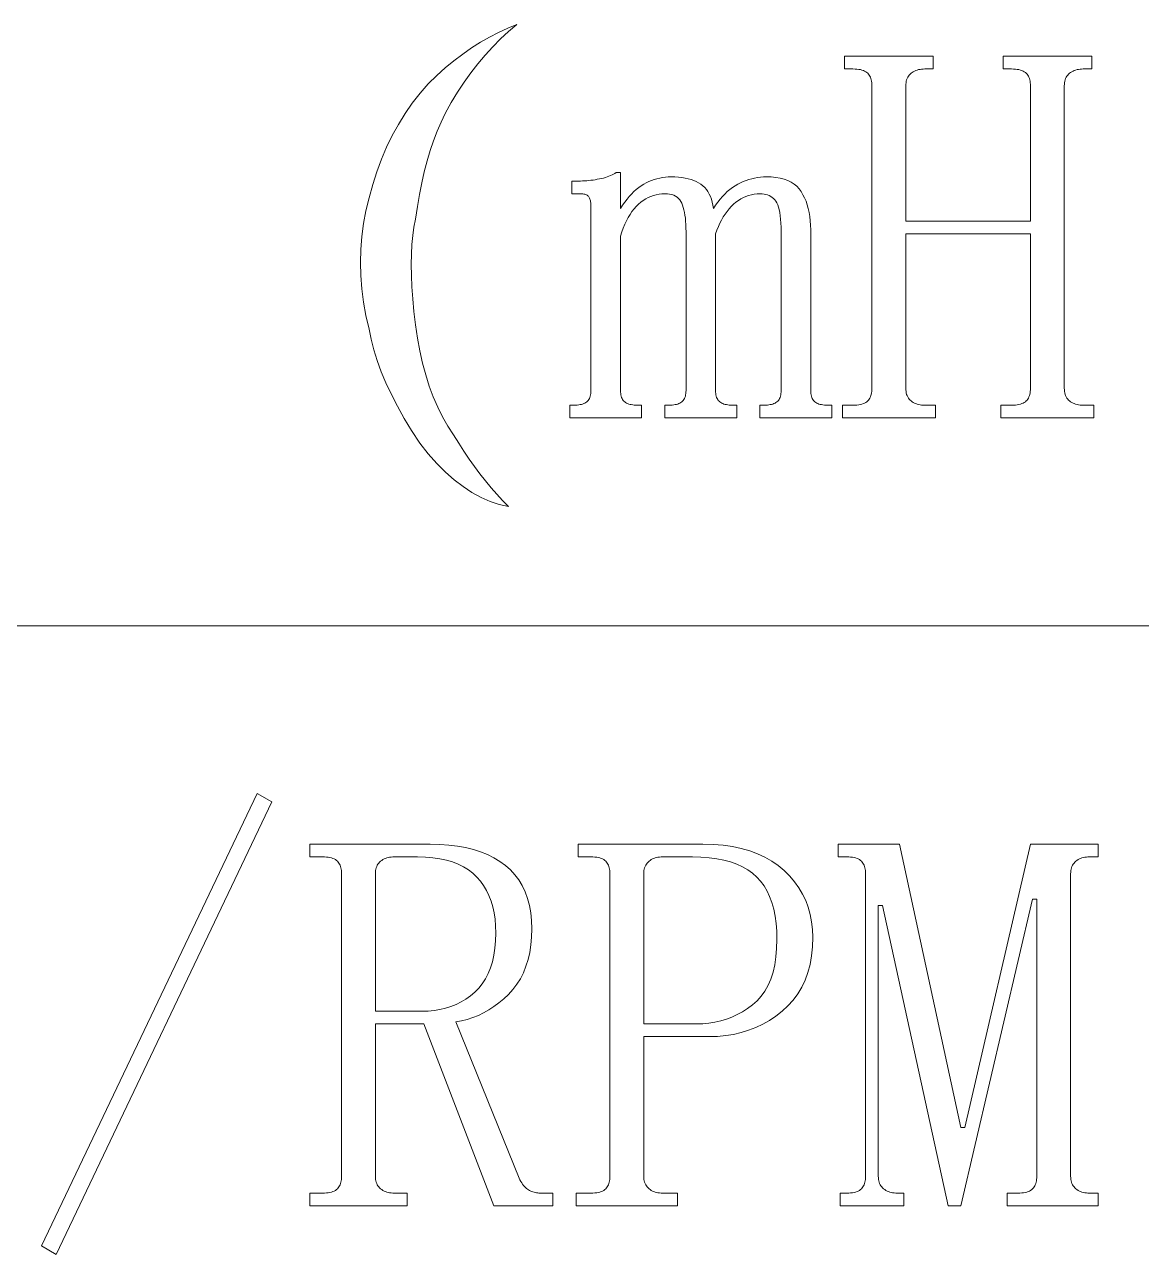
# Model space of a CAD drawing. Extents: x 1 to 297, y 1 to 210.
# Drawn here: x 149.607 to 154.137, y 43.182 to 48.168 of the extents above; entities that cross this region are included whole.
import ezdxf

# ---------------------------------------------------------------- set-up
doc = ezdxf.new("R2010")
doc.units = 0

msp = doc.modelspace()

# ---------------------------------------------------------------- linework, layer by layer
at = {"color": 7, "lineweight": 13}
msp.add_line((1.3055, 45.7306), (175.1082, 45.7306), dxfattribs=at)
for points in [[(151.6039, 48.1677), (151.5701, 48.1394), (151.5373, 48.1094), (151.5056, 48.0777), (151.4749, 48.0443), (151.4453, 48.0091), (151.4166, 47.9723), (151.3891, 47.9337), (151.3625, 47.8934), (151.3369, 47.8514), (151.3124, 47.8077), (151.2958, 47.7726), (151.2802, 47.7357), (151.2656, 47.6971), (151.2521, 47.6569), (151.2396, 47.6149), (151.2281, 47.5711), (151.2176, 47.5257), (151.2082, 47.4786), (151.1998, 47.4297), (151.1924, 47.3791), (151.1862, 47.3471), (151.1814, 47.3126), (151.178, 47.2758), (151.176, 47.2365), (151.1753, 47.1949), (151.176, 47.1508), (151.178, 47.1043), (151.1814, 47.0555), (151.1862, 47.0042), (151.1924, 46.9506), (151.2001, 46.8967), (151.2096, 46.845), (151.2207, 46.7953), (151.2336, 46.7476), (151.2481, 46.702), (151.2644, 46.6585), (151.2824, 46.617), (151.3021, 46.5775), (151.3236, 46.5402), (151.3467, 46.5049), (151.3674, 46.4711), (151.3885, 46.4383), (151.41, 46.4066), (151.4317, 46.3759), (151.4538, 46.3463), (151.4763, 46.3177), (151.4991, 46.2901), (151.5222, 46.2635), (151.5457, 46.2379), (151.5696, 46.2134), (151.532, 46.2222), (151.4948, 46.2347), (151.458, 46.251), (151.4214, 46.271), (151.3853, 46.2949), (151.3495, 46.3225), (151.314, 46.3538), (151.2788, 46.389), (151.244, 46.4279), (151.2096, 46.4706), (151.1767, 46.5215), (151.1465, 46.5714), (151.119, 46.6202), (151.0944, 46.6681), (151.0724, 46.7149), (151.0532, 46.7606), (151.0368, 46.8054), (151.023, 46.8491), (151.0121, 46.8918), (151.0038, 46.9334), (150.9915, 46.9881), (150.9819, 47.0425), (150.9751, 47.0965), (150.9709, 47.1501), (150.9696, 47.2034), (150.9709, 47.2564), (150.9751, 47.309), (150.9819, 47.3613), (150.9915, 47.4133), (151.0038, 47.4649), (151.0186, 47.5189), (151.0354, 47.5711), (151.0542, 47.6217), (151.0752, 47.6706), (151.0981, 47.7177), (151.1232, 47.7631), (151.1503, 47.8069), (151.1794, 47.8489), (151.2106, 47.8891), (151.2439, 47.9277), (151.2783, 47.961), (151.3131, 47.9922), (151.3483, 48.0213), (151.3837, 48.0484), (151.4196, 48.0734), (151.4557, 48.0964), (151.4922, 48.1173), (151.5291, 48.1362), (151.5663, 48.153)], [(153.8239, 46.6934), (153.8241, 46.6867), (153.8247, 46.6804), (153.8258, 46.6744), (153.8273, 46.6687), (153.8292, 46.6634), (153.8316, 46.6585), (153.8344, 46.6538), (153.8376, 46.6495), (153.8412, 46.6456), (153.8453, 46.642), (153.8497, 46.6387), (153.8544, 46.6358), (153.8593, 46.6333), (153.8645, 46.631), (153.8699, 46.6291), (153.8756, 46.6276), (153.8816, 46.6264), (153.8878, 46.6255), (153.8943, 46.625), (153.901, 46.6249), (153.9438, 46.6249), (153.9438, 46.5734), (153.5667, 46.5734), (153.5667, 46.6249), (153.6096, 46.6249), (153.6179, 46.625), (153.6257, 46.6255), (153.633, 46.6264), (153.6397, 46.6276), (153.646, 46.6291), (153.6517, 46.631), (153.657, 46.6333), (153.6617, 46.6358), (153.6659, 46.6387), (153.6696, 46.642), (153.6728, 46.6456), (153.6757, 46.6495), (153.6783, 46.6538), (153.6805, 46.6585), (153.6824, 46.6634), (153.684, 46.6687), (153.6852, 46.6744), (153.686, 46.6804), (153.6865, 46.6867), (153.6867, 46.6934), (153.6867, 47.3191), (153.181, 47.3191), (153.181, 46.6934), (153.1812, 46.6867), (153.1819, 46.6804), (153.1829, 46.6744), (153.1844, 46.6687), (153.1863, 46.6634), (153.1887, 46.6585), (153.1915, 46.6538), (153.1947, 46.6495), (153.1983, 46.6456), (153.2024, 46.642), (153.2068, 46.6387), (153.2115, 46.6358), (153.2164, 46.6333), (153.2216, 46.631), (153.2271, 46.6291), (153.2328, 46.6276), (153.2387, 46.6264), (153.2449, 46.6255), (153.2514, 46.625), (153.2581, 46.6249), (153.301, 46.6249), (153.301, 46.5734), (152.9238, 46.5734), (152.9238, 46.6249), (152.9667, 46.6249), (152.975, 46.625), (152.9828, 46.6255), (152.9901, 46.6264), (152.9969, 46.6276), (153.0031, 46.6291), (153.0089, 46.631), (153.0141, 46.6333), (153.0188, 46.6358), (153.023, 46.6387), (153.0267, 46.642), (153.03, 46.6456), (153.0329, 46.6495), (153.0354, 46.6538), (153.0377, 46.6585), (153.0396, 46.6634), (153.0411, 46.6687), (153.0423, 46.6744), (153.0432, 46.6804), (153.0437, 46.6867), (153.0439, 46.6934), (153.0439, 47.9191), (153.0437, 47.9258), (153.0432, 47.9322), (153.0423, 47.9382), (153.0411, 47.9438), (153.0396, 47.9491), (153.0377, 47.9541), (153.0354, 47.9587), (153.0329, 47.963), (153.03, 47.967), (153.0267, 47.9706), (153.023, 47.9738), (153.0188, 47.9767), (153.0141, 47.9793), (153.0089, 47.9815), (153.0031, 47.9834), (152.9969, 47.985), (152.9901, 47.9862), (152.9828, 47.987), (152.975, 47.9875), (152.9667, 47.9877), (152.9324, 47.9877), (152.9324, 48.0391), (153.2924, 48.0391), (153.2924, 47.9877), (153.2581, 47.9877), (153.2514, 47.9875), (153.2449, 47.987), (153.2387, 47.9862), (153.2328, 47.985), (153.2271, 47.9834), (153.2216, 47.9815), (153.2164, 47.9793), (153.2115, 47.9767), (153.2068, 47.9738), (153.2024, 47.9706), (153.1983, 47.967), (153.1947, 47.963), (153.1915, 47.9587), (153.1887, 47.9541), (153.1863, 47.9491), (153.1844, 47.9438), (153.1829, 47.9382), (153.1819, 47.9322), (153.1812, 47.9258), (153.181, 47.9191), (153.181, 47.3706), (153.6867, 47.3706), (153.6867, 47.9191), (153.6865, 47.9258), (153.686, 47.9322), (153.6852, 47.9382), (153.684, 47.9438), (153.6824, 47.9491), (153.6805, 47.9541), (153.6783, 47.9587), (153.6757, 47.963), (153.6728, 47.967), (153.6696, 47.9706), (153.6659, 47.9738), (153.6617, 47.9767), (153.657, 47.9793), (153.6517, 47.9815), (153.646, 47.9834), (153.6397, 47.985), (153.633, 47.9862), (153.6257, 47.987), (153.6179, 47.9875), (153.6096, 47.9877), (153.5753, 47.9877), (153.5753, 48.0391), (153.9353, 48.0391), (153.9353, 47.9877), (153.901, 47.9877), (153.8943, 47.9875), (153.8878, 47.987), (153.8816, 47.9862), (153.8756, 47.985), (153.8699, 47.9834), (153.8645, 47.9815), (153.8593, 47.9793), (153.8544, 47.9767), (153.8497, 47.9738), (153.8453, 47.9706), (153.8412, 47.967), (153.8376, 47.963), (153.8344, 47.9587), (153.8316, 47.9541), (153.8292, 47.9491), (153.8273, 47.9438), (153.8258, 47.9382), (153.8247, 47.9322), (153.8241, 47.9258), (153.8239, 47.9191)], [(151.8524, 47.5334), (151.861, 47.5335), (151.8696, 47.5338), (151.8781, 47.5342), (151.8867, 47.5348), (151.8953, 47.5356), (151.9038, 47.5365), (151.9124, 47.5376), (151.921, 47.5389), (151.9296, 47.5404), (151.9381, 47.542), (151.9465, 47.5438), (151.9546, 47.5458), (151.9623, 47.5479), (151.9697, 47.5502), (151.9767, 47.5527), (151.9834, 47.5554), (151.9897, 47.5582), (151.9957, 47.5612), (152.0014, 47.5644), (152.0067, 47.5677), (152.0238, 47.5677), (152.0238, 47.422), (152.0325, 47.4353), (152.0413, 47.4479), (152.0503, 47.4597), (152.0595, 47.4707), (152.0688, 47.4809), (152.0784, 47.4904), (152.088, 47.4991), (152.0979, 47.507), (152.1079, 47.5142), (152.1181, 47.5206), (152.1285, 47.5263), (152.1391, 47.5314), (152.1498, 47.5359), (152.1606, 47.5398), (152.1717, 47.5431), (152.1829, 47.5458), (152.1943, 47.5479), (152.2059, 47.5494), (152.2177, 47.5503), (152.2296, 47.5506), (152.2446, 47.5503), (152.259, 47.5494), (152.2728, 47.5479), (152.2858, 47.5458), (152.2981, 47.5431), (152.3098, 47.5398), (152.3208, 47.5359), (152.3311, 47.5314), (152.3407, 47.5263), (152.3496, 47.5206), (152.3578, 47.5142), (152.3653, 47.507), (152.3722, 47.4991), (152.3784, 47.4904), (152.3839, 47.4809), (152.3886, 47.4707), (152.3928, 47.4597), (152.3962, 47.4479), (152.3989, 47.4353), (152.401, 47.422), (152.4097, 47.4353), (152.4186, 47.4479), (152.4279, 47.4597), (152.4373, 47.4707), (152.4471, 47.4809), (152.457, 47.4904), (152.4673, 47.4991), (152.4778, 47.507), (152.4886, 47.5142), (152.4996, 47.5206), (152.5107, 47.5263), (152.522, 47.5314), (152.5334, 47.5359), (152.5448, 47.5398), (152.5564, 47.5431), (152.568, 47.5458), (152.5797, 47.5479), (152.5914, 47.5494), (152.6033, 47.5503), (152.6153, 47.5506), (152.6352, 47.55), (152.6538, 47.5482), (152.6712, 47.5452), (152.6873, 47.541), (152.7021, 47.5356), (152.7156, 47.529), (152.7278, 47.5212), (152.7387, 47.5122), (152.7484, 47.502), (152.7567, 47.4906), (152.764, 47.4782), (152.7706, 47.4652), (152.7764, 47.4515), (152.7814, 47.4371), (152.7856, 47.422), (152.7891, 47.4062), (152.7918, 47.3898), (152.7937, 47.3726), (152.7949, 47.3548), (152.7953, 47.3363), (152.7953, 46.6849), (152.7954, 46.6782), (152.796, 46.672), (152.7968, 46.6662), (152.798, 46.6609), (152.7996, 46.6559), (152.8015, 46.6514), (152.8037, 46.6474), (152.8062, 46.6437), (152.8092, 46.6405), (152.8124, 46.6377), (152.816, 46.6353), (152.82, 46.6331), (152.8242, 46.6312), (152.8289, 46.6295), (152.8338, 46.6281), (152.8392, 46.6269), (152.8448, 46.626), (152.8508, 46.6254), (152.8572, 46.625), (152.8638, 46.6249), (152.881, 46.6249), (152.881, 46.5734), (152.5896, 46.5734), (152.5896, 46.6249), (152.6067, 46.6249), (152.6134, 46.625), (152.6197, 46.6254), (152.6257, 46.626), (152.6314, 46.6269), (152.6367, 46.6281), (152.6417, 46.6295), (152.6463, 46.6312), (152.6506, 46.6331), (152.6545, 46.6353), (152.6581, 46.6377), (152.6614, 46.6405), (152.6643, 46.6437), (152.6669, 46.6474), (152.6691, 46.6514), (152.671, 46.6559), (152.6725, 46.6609), (152.6737, 46.6662), (152.6746, 46.672), (152.6751, 46.6782), (152.6753, 46.6849), (152.6753, 47.3277), (152.6751, 47.3459), (152.6744, 47.3629), (152.6733, 47.3785), (152.6718, 47.3929), (152.6699, 47.4059), (152.6676, 47.4177), (152.6648, 47.4282), (152.6616, 47.4374), (152.6579, 47.4454), (152.6538, 47.452), (152.6494, 47.4577), (152.6444, 47.4628), (152.6391, 47.4673), (152.6333, 47.4712), (152.6271, 47.4745), (152.6204, 47.4772), (152.6133, 47.4793), (152.6059, 47.4808), (152.5979, 47.4817), (152.5896, 47.482), (152.5777, 47.4816), (152.5661, 47.4803), (152.5547, 47.4781), (152.5436, 47.4751), (152.5328, 47.4713), (152.5222, 47.4666), (152.5119, 47.461), (152.5018, 47.4546), (152.492, 47.4473), (152.4824, 47.4391), (152.4732, 47.4302), (152.4644, 47.4206), (152.4561, 47.4103), (152.4481, 47.3994), (152.4406, 47.3877), (152.4336, 47.3754), (152.4269, 47.3623), (152.4207, 47.3486), (152.4149, 47.3342), (152.4096, 47.3191), (152.4096, 46.6849), (152.4097, 46.6782), (152.4102, 46.672), (152.4111, 46.6662), (152.4123, 46.6609), (152.4138, 46.6559), (152.4157, 46.6514), (152.418, 46.6474), (152.4205, 46.6437), (152.4234, 46.6405), (152.4267, 46.6377), (152.4303, 46.6353), (152.4342, 46.6331), (152.4385, 46.6312), (152.4432, 46.6295), (152.4481, 46.6281), (152.4534, 46.6269), (152.4591, 46.626), (152.4651, 46.6254), (152.4715, 46.625), (152.4781, 46.6249), (152.4953, 46.6249), (152.4953, 46.5734), (152.2038, 46.5734), (152.2038, 46.6249), (152.221, 46.6249), (152.2277, 46.625), (152.234, 46.6254), (152.24, 46.626), (152.2457, 46.6269), (152.251, 46.6281), (152.256, 46.6295), (152.2606, 46.6312), (152.2649, 46.6331), (152.2688, 46.6353), (152.2724, 46.6377), (152.2757, 46.6405), (152.2786, 46.6437), (152.2812, 46.6474), (152.2834, 46.6514), (152.2853, 46.6559), (152.2868, 46.6609), (152.288, 46.6662), (152.2889, 46.672), (152.2894, 46.6782), (152.2896, 46.6849), (152.2896, 47.3277), (152.2894, 47.3428), (152.2889, 47.357), (152.288, 47.3705), (152.2868, 47.3833), (152.2853, 47.3952), (152.2834, 47.4064), (152.2812, 47.4168), (152.2786, 47.4265), (152.2757, 47.4353), (152.2724, 47.4434), (152.2686, 47.4508), (152.2642, 47.4573), (152.259, 47.4631), (152.2532, 47.4681), (152.2467, 47.4724), (152.2395, 47.4758), (152.2316, 47.4785), (152.2231, 47.4805), (152.2138, 47.4816), (152.2038, 47.482), (152.192, 47.4816), (152.1804, 47.4803), (152.169, 47.4781), (152.1579, 47.4751), (152.1471, 47.4713), (152.1365, 47.4666), (152.1261, 47.461), (152.1161, 47.4546), (152.1063, 47.4473), (152.0967, 47.4391), (152.0875, 47.4301), (152.0787, 47.4203), (152.0703, 47.4096), (152.0624, 47.398), (152.0549, 47.3856), (152.0479, 47.3723), (152.0412, 47.3581), (152.035, 47.3431), (152.0292, 47.3273), (152.0238, 47.3106), (152.0238, 46.6849), (152.024, 46.6782), (152.0245, 46.672), (152.0254, 46.6662), (152.0266, 46.6609), (152.0281, 46.6559), (152.03, 46.6514), (152.0322, 46.6474), (152.0348, 46.6437), (152.0377, 46.6405), (152.041, 46.6377), (152.0446, 46.6353), (152.0485, 46.6331), (152.0528, 46.6312), (152.0574, 46.6295), (152.0624, 46.6281), (152.0677, 46.6269), (152.0734, 46.626), (152.0794, 46.6254), (152.0857, 46.625), (152.0924, 46.6249), (152.1096, 46.6249), (152.1096, 46.5734), (151.8181, 46.5734), (151.8181, 46.6249), (151.8353, 46.6249), (151.842, 46.625), (151.8483, 46.6254), (151.8543, 46.626), (151.86, 46.6269), (151.8653, 46.6281), (151.8703, 46.6295), (151.8749, 46.6312), (151.8792, 46.6331), (151.8831, 46.6353), (151.8867, 46.6377), (151.89, 46.6405), (151.8929, 46.6437), (151.8954, 46.6474), (151.8977, 46.6514), (151.8996, 46.6559), (151.9011, 46.6609), (151.9023, 46.6662), (151.9032, 46.672), (151.9037, 46.6782), (151.9038, 46.6849), (151.9038, 47.4306), (151.9038, 47.4356), (151.9035, 47.4403), (151.9031, 47.4448), (151.9025, 47.4491), (151.9017, 47.4531), (151.9008, 47.4568), (151.8996, 47.4603), (151.8984, 47.4635), (151.8969, 47.4664), (151.8953, 47.4691), (151.8934, 47.4716), (151.8912, 47.4738), (151.8886, 47.4757), (151.8857, 47.4774), (151.8824, 47.4788), (151.8788, 47.4799), (151.8749, 47.4808), (151.8706, 47.4815), (151.866, 47.4819), (151.861, 47.482), (151.8267, 47.482), (151.8267, 47.5334)], [(149.7353, 43.182), (149.6753, 43.2163), (150.5496, 45.0506), (150.6096, 45.0163)], [(151.6638, 44.502), (151.6629, 44.4685), (151.6601, 44.4365), (151.6554, 44.4061), (151.6488, 44.3772), (151.6403, 44.3499), (151.6299, 44.3241), (151.6176, 44.2998), (151.6035, 44.2771), (151.5875, 44.2559), (151.5696, 44.2363), (151.5504, 44.2182), (151.5308, 44.2017), (151.5107, 44.1867), (151.49, 44.1732), (151.4688, 44.1613), (151.4472, 44.1509), (151.425, 44.1421), (151.4023, 44.1348), (151.379, 44.1291), (151.3553, 44.1249), (151.6124, 43.4906), (151.6159, 43.4839), (151.6194, 43.4777), (151.6231, 43.4719), (151.6268, 43.4666), (151.6306, 43.4616), (151.6345, 43.4571), (151.6385, 43.4531), (151.6426, 43.4494), (151.6467, 43.4462), (151.651, 43.4434), (151.6553, 43.441), (151.6597, 43.4388), (151.6642, 43.4369), (151.6688, 43.4352), (151.6735, 43.4338), (151.6783, 43.4326), (151.6831, 43.4317), (151.688, 43.4311), (151.693, 43.4307), (151.6981, 43.4306), (151.7496, 43.4306), (151.7496, 43.3791), (151.5096, 43.3791), (151.2267, 44.1163), (151.0296, 44.1163), (151.0296, 43.4991), (151.0298, 43.4925), (151.0304, 43.4861), (151.0315, 43.4801), (151.033, 43.4745), (151.0349, 43.4691), (151.0373, 43.4642), (151.0401, 43.4595), (151.0433, 43.4553), (151.0469, 43.4513), (151.051, 43.4477), (151.0554, 43.4445), (151.0601, 43.4415), (151.065, 43.439), (151.0702, 43.4367), (151.0756, 43.4349), (151.0813, 43.4333), (151.0873, 43.4321), (151.0935, 43.4313), (151.1, 43.4307), (151.1067, 43.4306), (151.1581, 43.4306), (151.1581, 43.3791), (150.7639, 43.3791), (150.7639, 43.4306), (150.8153, 43.4306), (150.8236, 43.4307), (150.8314, 43.4313), (150.8387, 43.4321), (150.8454, 43.4333), (150.8517, 43.4349), (150.8575, 43.4367), (150.8627, 43.439), (150.8674, 43.4415), (150.8716, 43.4445), (150.8753, 43.4477), (150.8785, 43.4513), (150.8814, 43.4553), (150.884, 43.4595), (150.8862, 43.4642), (150.8881, 43.4691), (150.8897, 43.4745), (150.8909, 43.4801), (150.8917, 43.4861), (150.8922, 43.4925), (150.8924, 43.4991), (150.8924, 44.7249), (150.8922, 44.7315), (150.8917, 44.7379), (150.8909, 44.7439), (150.8897, 44.7495), (150.8881, 44.7549), (150.8862, 44.7598), (150.884, 44.7645), (150.8814, 44.7687), (150.8785, 44.7727), (150.8753, 44.7763), (150.8716, 44.7795), (150.8674, 44.7825), (150.8627, 44.785), (150.8575, 44.7873), (150.8517, 44.7891), (150.8454, 44.7907), (150.8387, 44.7919), (150.8314, 44.7927), (150.8236, 44.7933), (150.8153, 44.7934), (150.7639, 44.7934), (150.7639, 44.8449), (151.2524, 44.8449), (151.291, 44.844), (151.3277, 44.8414), (151.3626, 44.8371), (151.3957, 44.8311), (151.4271, 44.8234), (151.4566, 44.814), (151.4843, 44.8029), (151.5103, 44.79), (151.5344, 44.7754), (151.5567, 44.7591), (151.5771, 44.7411), (151.5953, 44.7214), (151.6113, 44.7), (151.6253, 44.6769), (151.6371, 44.652), (151.6467, 44.6254), (151.6542, 44.5971), (151.6596, 44.5671), (151.6628, 44.5354)], [(152.1181, 44.0649), (152.1181, 43.4991), (152.1183, 43.4925), (152.119, 43.4861), (152.1201, 43.4801), (152.1216, 43.4745), (152.1235, 43.4691), (152.1259, 43.4642), (152.1286, 43.4595), (152.1319, 43.4553), (152.1355, 43.4513), (152.1396, 43.4477), (152.144, 43.4445), (152.1487, 43.4415), (152.1536, 43.439), (152.1588, 43.4367), (152.1642, 43.4349), (152.1699, 43.4333), (152.1759, 43.4321), (152.1821, 43.4313), (152.1886, 43.4307), (152.1953, 43.4306), (152.2553, 43.4306), (152.2553, 43.3791), (151.8438, 43.3791), (151.8438, 43.4306), (151.9038, 43.4306), (151.9122, 43.4307), (151.92, 43.4313), (151.9272, 43.4321), (151.934, 43.4333), (151.9403, 43.4349), (151.946, 43.4367), (151.9512, 43.439), (151.956, 43.4415), (151.9602, 43.4445), (151.9639, 43.4477), (151.9671, 43.4513), (151.97, 43.4553), (151.9726, 43.4595), (151.9748, 43.4642), (151.9767, 43.4691), (151.9782, 43.4745), (151.9794, 43.4801), (151.9803, 43.4861), (151.9808, 43.4925), (151.981, 43.4991), (151.981, 44.7249), (151.9808, 44.7315), (151.9803, 44.7379), (151.9794, 44.7439), (151.9782, 44.7495), (151.9767, 44.7549), (151.9748, 44.7598), (151.9726, 44.7645), (151.97, 44.7687), (151.9671, 44.7727), (151.9639, 44.7763), (151.9602, 44.7795), (151.956, 44.7825), (151.9512, 44.785), (151.946, 44.7873), (151.9403, 44.7891), (151.934, 44.7907), (151.9272, 44.7919), (151.92, 44.7927), (151.9122, 44.7933), (151.9038, 44.7934), (151.8524, 44.7934), (151.8524, 44.8449), (152.3581, 44.8449), (152.4, 44.8438), (152.4399, 44.8406), (152.4778, 44.8352), (152.5138, 44.8277), (152.5478, 44.8181), (152.5798, 44.8063), (152.6098, 44.7924), (152.6379, 44.7763), (152.664, 44.7581), (152.6881, 44.7377), (152.7101, 44.7157), (152.7298, 44.6926), (152.7471, 44.6684), (152.7622, 44.6431), (152.7749, 44.6166), (152.7853, 44.5891), (152.7934, 44.5604), (152.7992, 44.5306), (152.8027, 44.4997), (152.8038, 44.4677), (152.8026, 44.4292), (152.7989, 44.3926), (152.7927, 44.3579), (152.784, 44.3251), (152.7728, 44.2941), (152.7591, 44.2651), (152.743, 44.2379), (152.7243, 44.2126), (152.7032, 44.1892), (152.6796, 44.1677), (152.6542, 44.1482), (152.628, 44.1307), (152.6007, 44.1153), (152.5726, 44.1019), (152.5435, 44.0906), (152.5134, 44.0813), (152.4825, 44.0741), (152.4505, 44.069), (152.4177, 44.0659), (152.3839, 44.0649)], [(153.8496, 43.4991), (153.8498, 43.4925), (153.8504, 43.4861), (153.8515, 43.4801), (153.853, 43.4745), (153.8549, 43.4691), (153.8573, 43.4642), (153.8601, 43.4595), (153.8633, 43.4553), (153.8669, 43.4513), (153.871, 43.4477), (153.8754, 43.4445), (153.8801, 43.4415), (153.885, 43.439), (153.8902, 43.4367), (153.8956, 43.4349), (153.9013, 43.4333), (153.9073, 43.4321), (153.9135, 43.4313), (153.92, 43.4307), (153.9267, 43.4306), (153.961, 43.4306), (153.961, 43.3791), (153.5924, 43.3791), (153.5924, 43.4306), (153.6353, 43.4306), (153.6436, 43.4307), (153.6514, 43.4313), (153.6587, 43.4321), (153.6655, 43.4333), (153.6717, 43.4349), (153.6774, 43.4367), (153.6827, 43.439), (153.6874, 43.4415), (153.6916, 43.4445), (153.6953, 43.4477), (153.6985, 43.4513), (153.7014, 43.4553), (153.704, 43.4595), (153.7063, 43.4642), (153.7081, 43.4691), (153.7097, 43.4745), (153.7109, 43.4801), (153.7117, 43.4861), (153.7122, 43.4925), (153.7124, 43.4991), (153.7124, 44.622), (153.6953, 44.622), (153.4038, 43.3791), (153.3524, 43.3791), (153.0867, 44.5963), (153.0696, 44.5963), (153.0696, 43.4991), (153.0698, 43.4925), (153.0704, 43.4861), (153.0715, 43.4801), (153.073, 43.4745), (153.0749, 43.4691), (153.0773, 43.4642), (153.0801, 43.4595), (153.0833, 43.4553), (153.0869, 43.4513), (153.091, 43.4477), (153.0954, 43.4445), (153.1001, 43.4415), (153.105, 43.439), (153.1102, 43.4367), (153.1156, 43.4349), (153.1213, 43.4333), (153.1273, 43.4321), (153.1335, 43.4313), (153.14, 43.4307), (153.1467, 43.4306), (153.1724, 43.4306), (153.1724, 43.3791), (152.9153, 43.3791), (152.9153, 43.4306), (152.941, 43.4306), (152.9493, 43.4307), (152.9571, 43.4313), (152.9644, 43.4321), (152.9712, 43.4333), (152.9774, 43.4349), (152.9832, 43.4367), (152.9884, 43.439), (152.9931, 43.4415), (152.9973, 43.4445), (153.001, 43.4477), (153.0042, 43.4513), (153.0072, 43.4553), (153.0097, 43.4595), (153.012, 43.4642), (153.0139, 43.4691), (153.0154, 43.4745), (153.0166, 43.4801), (153.0174, 43.4861), (153.018, 43.4925), (153.0181, 43.4991), (153.0181, 44.7249), (153.018, 44.7315), (153.0174, 44.7379), (153.0166, 44.7439), (153.0154, 44.7495), (153.0139, 44.7549), (153.012, 44.7598), (153.0097, 44.7645), (153.0072, 44.7687), (153.0042, 44.7727), (153.001, 44.7763), (152.9973, 44.7795), (152.9931, 44.7825), (152.9884, 44.785), (152.9832, 44.7873), (152.9774, 44.7891), (152.9712, 44.7907), (152.9644, 44.7919), (152.9571, 44.7927), (152.9493, 44.7933), (152.941, 44.7934), (152.9067, 44.7934), (152.9067, 44.8449), (153.1553, 44.8449), (153.4038, 43.6963), (153.421, 43.6963), (153.6867, 44.8449), (153.961, 44.8449), (153.961, 44.7934), (153.9267, 44.7934), (153.92, 44.7933), (153.9135, 44.7927), (153.9073, 44.7919), (153.9013, 44.7907), (153.8956, 44.7891), (153.8902, 44.7873), (153.885, 44.785), (153.8801, 44.7825), (153.8754, 44.7795), (153.871, 44.7763), (153.8669, 44.7727), (153.8633, 44.7687), (153.8601, 44.7645), (153.8573, 44.7598), (153.8549, 44.7549), (153.853, 44.7495), (153.8515, 44.7439), (153.8504, 44.7379), (153.8498, 44.7315), (153.8496, 44.7249)], [(151.0296, 44.1677), (151.2181, 44.1677), (151.2434, 44.1685), (151.2679, 44.1708), (151.2914, 44.1747), (151.3141, 44.1801), (151.336, 44.187), (151.357, 44.1955), (151.3771, 44.2055), (151.3964, 44.2171), (151.4148, 44.2302), (151.4324, 44.2449), (151.4487, 44.2611), (151.4633, 44.2791), (151.4761, 44.2989), (151.4873, 44.3203), (151.4967, 44.3434), (151.5044, 44.3683), (151.5104, 44.3949), (151.5147, 44.4231), (151.5173, 44.4531), (151.5181, 44.4849), (151.5174, 44.5134), (151.515, 44.5406), (151.5112, 44.5665), (151.5058, 44.5911), (151.4988, 44.6145), (151.4904, 44.6366), (151.4803, 44.6574), (151.4688, 44.6769), (151.4556, 44.6951), (151.441, 44.712), (151.4247, 44.7275), (151.4067, 44.7413), (151.387, 44.7535), (151.3656, 44.7641), (151.3424, 44.7731), (151.3176, 44.7804), (151.291, 44.7861), (151.2627, 44.7902), (151.2327, 44.7926), (151.201, 44.7934), (151.1067, 44.7934), (151.1, 44.7933), (151.0935, 44.7927), (151.0873, 44.7919), (151.0813, 44.7907), (151.0756, 44.7891), (151.0702, 44.7873), (151.065, 44.785), (151.0601, 44.7825), (151.0554, 44.7795), (151.051, 44.7763), (151.0469, 44.7727), (151.0433, 44.7687), (151.0401, 44.7645), (151.0373, 44.7598), (151.0349, 44.7549), (151.033, 44.7495), (151.0315, 44.7439), (151.0304, 44.7379), (151.0298, 44.7315), (151.0296, 44.7249)], [(152.3324, 44.1163), (152.3578, 44.1171), (152.3826, 44.1194), (152.4069, 44.1232), (152.4305, 44.1286), (152.4535, 44.1356), (152.4759, 44.1441), (152.4977, 44.1541), (152.5189, 44.1657), (152.5396, 44.1788), (152.5596, 44.1934), (152.5783, 44.21), (152.595, 44.2287), (152.6098, 44.2497), (152.6227, 44.273), (152.6335, 44.2984), (152.6424, 44.3261), (152.6493, 44.356), (152.6542, 44.3882), (152.6572, 44.4225), (152.6581, 44.4591), (152.6573, 44.4925), (152.6549, 44.5241), (152.6508, 44.5539), (152.6451, 44.5819), (152.6378, 44.6081), (152.6288, 44.6325), (152.6182, 44.655), (152.606, 44.6758), (152.5922, 44.6948), (152.5767, 44.712), (152.5594, 44.7275), (152.5402, 44.7413), (152.519, 44.7535), (152.4958, 44.7641), (152.4706, 44.7731), (152.4435, 44.7804), (152.4144, 44.7861), (152.3833, 44.7902), (152.3503, 44.7926), (152.3153, 44.7934), (152.1953, 44.7934), (152.1886, 44.7933), (152.1821, 44.7927), (152.1759, 44.7919), (152.1699, 44.7907), (152.1642, 44.7891), (152.1588, 44.7873), (152.1536, 44.785), (152.1487, 44.7825), (152.144, 44.7795), (152.1396, 44.7763), (152.1355, 44.7727), (152.1319, 44.7687), (152.1286, 44.7645), (152.1259, 44.7598), (152.1235, 44.7549), (152.1216, 44.7495), (152.1201, 44.7439), (152.119, 44.7379), (152.1183, 44.7315), (152.1181, 44.7249), (152.1181, 44.1163)]]:
    msp.add_lwpolyline(points, close=True, dxfattribs=at)

doc.saveas('drawing.dxf')
